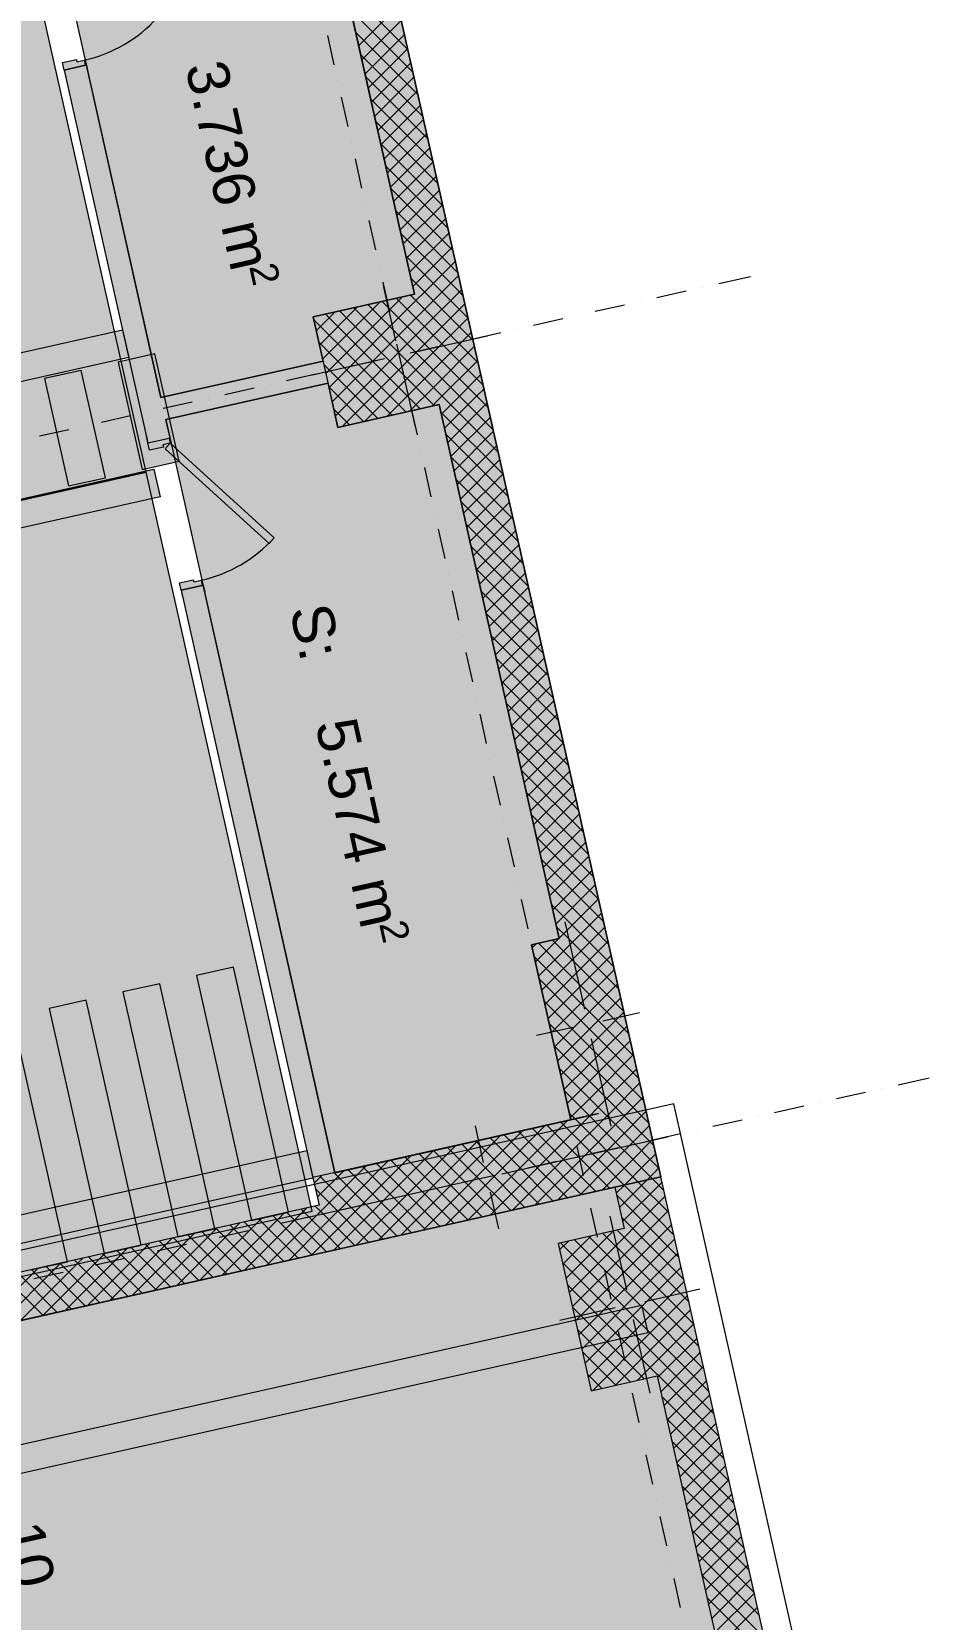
# Model space of a CAD drawing. Header units: centimetres. Extents: x -6559 to 4488, y -7535 to 372.
# Drawn here: x 1735 to 2212, y -3054 to -2217 of the extents above; entities that cross this region are included whole.
import ezdxf

# ---------------------------------------------------------------- set-up
doc = ezdxf.new("R2010")
doc.units = ezdxf.units.CM
for name, color, linetype, true_color in [('PDF_ - Vijat_Shtigjet', 7, 'Continuous', 0x7f7f7f), ('PDF_065 Möbel Einrichtung', 7, 'Continuous', 0x7f7f7f), ('PDF_A - Akset', 7, 'Continuous', 0xfd4435), ('PDF_A - Fill Zone', 7, 'Continuous', 0x999999), ('PDF_A - Pllaka Perdhes', 7, 'Continuous', 0x7f7f7f), ('PDF_A - Sutereni Polyline', 7, 'Continuous', 0x029e21), ('PDF_A4 - Pllaka Suterenit', 7, 'Continuous', 0x7f7f7f)]:
    doc.layers.add(name, color=color, linetype=linetype, true_color=true_color)
for name, color, linetype in [('PDF_- DEPO', 7, 'Continuous'), ('PDF_- GARAZHE', 7, 'Continuous'), ('PDF_A - Muret', 7, 'Continuous'), ('PDF_A - Shtyllat', 7, 'Continuous')]:
    doc.layers.add(name, color=color, linetype=linetype)
doc.styles.add('PDF Arial', font='')
doc.styles.get('PDF Arial').set_extended_font_data('Arial')

msp = doc.modelspace()

# ---------------------------------------------------------------- hatches: boundary and pattern name
at = {"layer": 'PDF_- DEPO', "true_color": 0xcae6ff, "transparency": 33554559}
for points in [[(1803.03, -2410.23), (1744.12, -2147.66), (1882.92, -2116.51), (1936.61, -2355.78), (1883.22, -2367.76), (1888.45, -2391.06)], [(1894.73, -2818.87), (1805.65, -2421.87), (1891.07, -2402.7), (1896.29, -2426), (1949.68, -2414.02), (2012.85, -2695.51), (1998.28, -2698.78), (2018.97, -2790.99)]]:
    msp.add_hatch(color=254, dxfattribs=at).paths.add_polyline_path(points)
at = {"layer": 'PDF_A - Fill Zone', "true_color": 0xfafafa, "transparency": 33554559}
msp.add_hatch(color=7, dxfattribs=at).paths.add_polyline_path([(-1651.79, -6859.15), (-1993.58, -5313.36), (413.87, -4764.14), (398.85, -4698.51), (555.28, -4663.4), (229.21, -3233.37), (2066.52, -2821.11), (2844.67, -6289.01), (855.87, -6735.03), (762.05, -6316.99)])
at = {"layer": 'PDF_A - Muret', "true_color": 0xffffff, "transparency": 33554559}
for points in [[(1751.2, -2233.76), (1758.49, -2232.12), (1758.74, -2233.28), (1762.62, -2232.41), (1763.24, -2235.13), (1752.08, -2237.63)], [(1796.18, -2434.19), (1807.34, -2431.69), (1807.95, -2434.41), (1804.06, -2435.28), (1804.33, -2436.44), (1797.05, -2438.08)], [(1812.73, -2507.96), (1820.01, -2506.33), (1820.27, -2507.49), (1824.16, -2506.62), (1824.76, -2509.34), (1813.6, -2511.85)]]:
    msp.add_hatch(color=7, dxfattribs=at).paths.add_polyline_path(points)
at = {"layer": 'PDF_A - Muret', "transparency": 33554559}
msp.add_hatch(color=256, dxfattribs=at).paths.add_polyline_path([(2066.52, -2821.11), (2839.22, -6264.75), (2814.95, -6270.19), (2729.24, -5888.21), (2752.75, -5882.94), (2735.32, -5805.28), (2711.82, -5810.56), (2585.54, -5247.81), (2609.03, -5242.55), (2600.31, -5203.72), (2576.84, -5208.99), (2431.17, -4559.79), (2454.63, -4554.53), (2441.57, -4496.29), (2418.1, -4501.56), (2335.49, -4133.41), (2358.96, -4128.14), (2341.54, -4050.48), (2318.06, -4055.76), (2210.49, -3576.35), (2233.96, -3571.09), (2216.53, -3493.43), (2193.07, -3498.69), (2064.56, -2925.98), (2088.02, -2920.72), (2070.59, -2843.06), (2047.13, -2848.33), (2042.25, -2826.55)])

# ---------------------------------------------------------------- linework, layer by layer
at = {"layer": 'PDF_ - Vijat_Shtigjet', "lineweight": 0}
for points in [[(1799.86, -2387.23), (1780.44, -2391.59)], [(1780.44, -2391.59), (1793.13, -2448.18)], [(1812.55, -2443.82), (1799.86, -2387.23)], [(1761.03, -2395.94), (1741.62, -2400.29)], [(1741.62, -2400.29), (1754.31, -2456.88)], [(1773.72, -2452.54), (1761.03, -2395.94)], [(1793.13, -2448.18), (1812.55, -2443.82)], [(1754.31, -2456.88), (1773.72, -2452.54)], [(1841.25, -2710.55), (1821.84, -2714.91)], [(1870.21, -2839.67), (1841.25, -2710.55)], [(1802.43, -2719.27), (1783.02, -2723.62)], [(1831.39, -2848.38), (1802.43, -2719.27)], [(1821.84, -2714.91), (1850.8, -2844.03)], [(1783.02, -2723.62), (1811.98, -2852.74)], [(1763.6, -2727.97), (1744.19, -2732.33)], [(1744.19, -2732.33), (1773.14, -2861.44)], [(1792.55, -2857.1), (1763.6, -2727.97)], [(1753.73, -2865.8), (1724.78, -2736.69)], [(1850.8, -2844.03), (1870.21, -2839.67)], [(1811.98, -2852.74), (1831.39, -2848.38)], [(1773.14, -2861.44), (1792.55, -2857.1)], [(1734.32, -2870.16), (1753.73, -2865.8)]]:
    msp.add_lwpolyline(points, dxfattribs=at)
at = {"layer": 'PDF_ - Vijat_Shtigjet', "color": 7, "true_color": 0xffffff, "transparency": 33554559}
for points in [[(1812.55, -2443.82), (1793.13, -2448.18), (1799.86, -2387.23), (1780.44, -2391.59)], [(1773.72, -2452.54), (1754.31, -2456.88), (1761.03, -2395.94), (1741.62, -2400.29)], [(1870.21, -2839.67), (1850.8, -2844.03), (1841.25, -2710.55), (1821.84, -2714.91)], [(1831.39, -2848.38), (1811.98, -2852.74), (1802.43, -2719.27), (1783.02, -2723.62)], [(1792.55, -2857.1), (1773.14, -2861.44), (1763.6, -2727.97), (1744.19, -2732.33)], [(1753.73, -2865.8), (1734.32, -2870.16), (1724.78, -2736.69), (1705.36, -2741.04)]]:
    msp.add_solid(points, dxfattribs=at)
at = {"layer": 'PDF_- DEPO', "lineweight": 0}
for points in [[(1936.61, -2355.78), (1882.92, -2116.51)], [(1744.12, -2147.66), (1803.03, -2410.23)], [(1883.22, -2367.76), (1936.61, -2355.78)], [(1888.45, -2391.06), (1883.22, -2367.76)], [(1803.03, -2410.23), (1888.45, -2391.06)], [(1891.07, -2402.7), (1805.65, -2421.87)], [(1896.29, -2426), (1891.07, -2402.7)], [(1949.68, -2414.02), (1896.29, -2426)], [(2012.85, -2695.51), (1949.68, -2414.02)], [(1805.65, -2421.87), (1894.73, -2818.87)], [(1998.28, -2698.78), (2012.85, -2695.51)], [(2018.97, -2790.99), (1998.28, -2698.78)], [(1894.73, -2818.87), (2018.97, -2790.99)]]:
    msp.add_lwpolyline(points, dxfattribs=at)
at = {"layer": 'PDF_- GARAZHE', "lineweight": 0}
for points in [[(1795.28, -2449.57), (1726.8, -2144.41)], [(1309.95, -2558.48), (1795.28, -2449.57)], [(1795.28, -2449.57), (1309.95, -2558.48)], [(1882.71, -2839.2), (1795.28, -2449.57)], [(1397.38, -2948.1), (1882.71, -2839.2)]]:
    msp.add_lwpolyline(points, dxfattribs=at)
at = {"layer": 'PDF_- GARAZHE', "color": 254, "true_color": 0xcae6ff, "transparency": 33554559}
for points in [[(1309.95, -2558.48), (1241.47, -2253.32), (1795.28, -2449.57), (1726.8, -2144.41)], [(1397.38, -2948.1), (1309.95, -2558.48), (1882.71, -2839.2), (1795.28, -2449.57)]]:
    msp.add_solid(points, dxfattribs=at)
at = {"layer": 'PDF_- GARAZHE', "color": 104, "true_color": 0x029e21, "transparency": 33554559}
msp.add_solid([(1524.1, -3327.65), (1457.16, -3029.35), (2124.46, -3192.93), (2057.52, -2894.63)], dxfattribs=at)
at = {"layer": 'PDF_065 Möbel Einrichtung', "lineweight": 0}
for points in [[(1293.27, -2484.42), (1782.81, -2374.57)], [(1782.81, -2374.57), (1786.08, -2389.13)], [(1786.08, -2389.13), (1296.53, -2498.99)], [(1309.36, -2557.96), (1799.28, -2448.02)], [(1799.28, -2448.02), (1802.55, -2462.57)], [(1802.55, -2462.57), (1312.63, -2572.51)], [(1389.94, -2917.08), (1879.87, -2807.13)], [(1879.87, -2807.13), (1883.14, -2821.69)], [(1883.14, -2821.69), (1393.21, -2931.63)], [(1425.31, -3030.32), (2056.23, -2888.74)], [(2056.23, -2888.74), (2059.5, -2903.31)], [(2059.5, -2903.31), (1428.58, -3044.89)]]:
    msp.add_lwpolyline(points, dxfattribs=at)
at = {"layer": 'PDF_065 Möbel Einrichtung', "color": 7, "true_color": 0xffffff, "transparency": 33554559}
for points in [[(1296.53, -2498.99), (1293.27, -2484.42), (1786.08, -2389.13), (1782.81, -2374.57)], [(1312.63, -2572.51), (1309.36, -2557.96), (1802.55, -2462.57), (1799.28, -2448.02)], [(1393.21, -2931.63), (1389.94, -2917.08), (1883.14, -2821.69), (1879.87, -2807.13)], [(1428.58, -3044.89), (1425.31, -3030.32), (2059.5, -2903.31), (2056.23, -2888.74)]]:
    msp.add_solid(points, dxfattribs=at)
at = {"layer": 'PDF_A - Akset', "lineweight": 0}
for points in [[(1890.73, -2219.42), (1894.18, -2234.83)], [(1896.1, -2243.39), (1896.1, -2243.39)], [(1898.02, -2251.96), (1901.48, -2267.36)], [(1903.4, -2275.92), (1903.4, -2275.92)], [(1905.32, -2284.49), (1908.78, -2299.89)], [(1910.7, -2308.45), (1910.7, -2308.45)], [(1912.62, -2317.01), (1916.08, -2332.42)], [(1918, -2340.98), (1918, -2340.98)], [(1919.92, -2349.54), (1923.38, -2364.96)], [(2113.62, -2346.65), (2096.91, -2350.4)], [(2055.82, -2359.62), (2055.82, -2359.62)], [(2079.79, -2354.24), (2064.38, -2357.7)], [(2088.36, -2352.32), (2088.36, -2352.32)], [(2023.29, -2366.92), (2023.29, -2366.92)], [(2047.27, -2361.54), (2031.85, -2364.99)], [(1925.3, -2373.52), (1925.3, -2373.52)], [(1982.2, -2376.14), (1966.79, -2379.6)], [(1990.76, -2374.22), (1990.76, -2374.22)], [(2014.73, -2368.84), (1999.32, -2372.3)], [(1927.21, -2382.07), (1930.67, -2397.49)], [(1949.67, -2383.44), (1934.26, -2386.89)], [(1958.23, -2381.51), (1958.23, -2381.51)], [(1917.14, -2390.74), (1901.73, -2394.2)], [(1925.7, -2388.82), (1925.7, -2388.82)], [(1884.61, -2398.03), (1869.2, -2401.49)], [(1893.16, -2396.12), (1893.16, -2396.12)], [(1852.07, -2405.34), (1836.67, -2408.8)], [(1860.64, -2403.41), (1860.64, -2403.41)], [(1932.6, -2406.05), (1932.6, -2406.05)], [(1795.58, -2418.01), (1795.58, -2418.01)], [(1819.54, -2412.64), (1804.14, -2416.09)], [(1828.11, -2410.72), (1828.11, -2410.72)], [(1934.52, -2414.61), (1937.98, -2430.01)], [(1763.05, -2425.32), (1763.05, -2425.32)], [(1787.02, -2419.93), (1771.61, -2423.39)], [(1754.49, -2427.24), (1739.07, -2430.7)], [(1939.9, -2438.58), (1939.9, -2438.58)], [(1941.82, -2447.14), (1945.28, -2462.54)], [(1947.19, -2471.11), (1947.19, -2471.11)], [(1949.12, -2479.67), (1952.57, -2495.07)], [(1954.5, -2503.63), (1954.5, -2503.63)], [(1956.42, -2512.2), (1959.88, -2527.61)], [(1961.79, -2536.16), (1961.79, -2536.16)], [(1963.71, -2544.73), (1967.17, -2560.14)], [(1969.09, -2568.7), (1969.09, -2568.7)], [(1971.02, -2577.25), (1974.48, -2592.67)], [(1976.4, -2601.23), (1976.4, -2601.23)], [(1978.31, -2609.79), (1981.77, -2625.2)], [(1983.69, -2633.76), (1983.69, -2633.76)], [(1985.61, -2642.32), (1989.07, -2657.73)], [(1991, -2666.29), (1991, -2666.29)], [(1992.92, -2674.85), (1996.37, -2690.26)], [(1998.29, -2698.82), (1998.29, -2698.82)], [(2000.21, -2707.38), (2003.67, -2722.79)], [(2005.59, -2731.36), (2005.59, -2731.36)], [(2007.52, -2739.91), (2010.97, -2755.32)], [(2012.89, -2763.88), (2012.89, -2763.88)], [(2207.78, -2769.02), (2191.48, -2772.67)], [(2014.81, -2772.45), (2018.27, -2787.85)], [(2174.36, -2776.52), (2158.94, -2779.98)], [(2182.92, -2774.6), (2182.92, -2774.6)], [(2141.83, -2783.82), (2126.41, -2787.27)], [(2150.39, -2781.9), (2150.39, -2781.9)], [(2109.3, -2791.12), (2093.89, -2794.57)], [(2117.85, -2789.19), (2117.85, -2789.19)], [(2020.19, -2796.41), (2020.19, -2796.41)], [(2076.76, -2798.42), (2061.36, -2801.88)], [(2085.32, -2796.5), (2085.32, -2796.5)], [(2020.27, -2811.09), (2020.27, -2811.09)], [(2022.11, -2804.98), (2025.57, -2820.38)], [(2044.23, -2805.71), (2028.83, -2809.17)], [(2052.79, -2803.79), (2052.79, -2803.79)], [(1987.74, -2818.4), (1987.74, -2818.4)], [(2011.7, -2813.02), (1996.3, -2816.48)], [(1946.65, -2827.61), (1931.23, -2831.07)], [(1955.2, -2825.69), (1955.2, -2825.69)], [(1979.17, -2820.31), (1963.76, -2823.77)], [(1914.11, -2834.91), (1898.7, -2838.37)], [(1922.67, -2833), (1922.67, -2833)], [(2027.5, -2828.94), (2027.5, -2828.94)], [(1881.58, -2842.21), (1866.17, -2845.67)], [(1890.14, -2840.29), (1890.14, -2840.29)], [(2029.41, -2837.5), (2032.87, -2852.91)], [(1849.05, -2849.52), (1833.65, -2852.97)], [(1857.61, -2847.59), (1857.61, -2847.59)], [(1816.52, -2856.81), (1801.11, -2860.27)], [(1825.08, -2854.89), (1825.08, -2854.89)], [(2034.79, -2861.47), (2034.79, -2861.47)], [(1760.02, -2869.49), (1760.02, -2869.49)], [(1783.99, -2864.11), (1768.58, -2867.57)], [(1792.55, -2862.19), (1792.55, -2862.19)], [(2036.71, -2870.03), (2040.17, -2885.45)], [(1751.46, -2871.41), (1736.05, -2874.87)], [(2042.09, -2894), (2042.09, -2894)], [(2044.02, -2902.56), (2047.46, -2917.98)], [(2049.39, -2926.54), (2049.39, -2926.54)], [(2051.31, -2935.1), (2054.77, -2950.5)], [(2056.69, -2959.07), (2056.69, -2959.07)], [(2058.61, -2967.63), (2062.07, -2983.03)], [(2063.98, -2991.6), (2063.98, -2991.6)], [(2065.91, -3000.16), (2069.37, -3015.56)], [(2071.29, -3024.12), (2071.29, -3024.12)], [(2073.21, -3032.69), (2076.67, -3048.1)]]:
    msp.add_lwpolyline(points, dxfattribs=at)
at = {"layer": 'PDF_A - Muret', "lineweight": 0}
for points in [[(1826.62, -1865.6), (1936.61, -2355.78)], [(1960.88, -2350.34), (1850.89, -1860.16)], [(1933.18, -2226.9), (1900.32, -2194.03)], [(1935.82, -2238.69), (1902.97, -2205.83)], [(1907.22, -2224.78), (1928.04, -2203.96)], [(1908.89, -2232.24), (1929.71, -2211.42)], [(1938.47, -2250.48), (1905.61, -2217.62)], [(1910.57, -2239.71), (1931.38, -2218.9)], [(1941.12, -2262.27), (1908.26, -2229.41)], [(1912.25, -2247.18), (1933.07, -2226.36)], [(1913.92, -2254.65), (1934.74, -2233.83)], [(1752.08, -2237.63), (1763.24, -2235.13)], [(1752.08, -2237.63), (1752.88, -2241.22)], [(1752.08, -2237.63), (1796.18, -2434.19)], [(1763.24, -2235.13), (1763.72, -2235.02)], [(1763.72, -2235.02), (1764.52, -2238.61)], [(1803.03, -2410.23), (1763.72, -2235.02)], [(1943.76, -2274.06), (1910.9, -2241.2)], [(1915.6, -2262.12), (1936.41, -2241.31)], [(1917.27, -2269.59), (1938.09, -2248.77)], [(1946.41, -2285.85), (1913.55, -2252.99)], [(1918.95, -2277.06), (1939.77, -2256.24)], [(1949.06, -2297.64), (1916.2, -2264.78)], [(1920.63, -2284.52), (1941.44, -2263.7)], [(1922.3, -2291.99), (1943.12, -2271.18)], [(1951.7, -2309.43), (1918.84, -2276.57)], [(1923.97, -2299.46), (1944.79, -2278.65)], [(1954.35, -2321.22), (1921.49, -2288.36)], [(1925.65, -2306.93), (1946.47, -2286.11)], [(1956.99, -2333.01), (1924.12, -2300.15)], [(1927.33, -2314.4), (1948.15, -2293.59)], [(1929, -2321.87), (1949.82, -2301.05)], [(1930.67, -2329.34), (1951.49, -2308.52)], [(1959.64, -2344.8), (1926.77, -2311.94)], [(1932.36, -2336.8), (1953.18, -2315.98)], [(1956.92, -2351.23), (1929.42, -2323.73)], [(1934.03, -2344.27), (1954.85, -2323.46)], [(1935.7, -2351.75), (1956.52, -2330.93)], [(1949.45, -2352.9), (1932.06, -2335.52)], [(1942.02, -2354.57), (1958.2, -2338.39)], [(1941.98, -2354.58), (1934.71, -2347.31)], [(1953.82, -2351.92), (1959.88, -2345.87)], [(1888.45, -2391.06), (1803.03, -2410.23)], [(1805.65, -2421.87), (1891.07, -2402.7)], [(1952.47, -2426.43), (1969.27, -2409.63)], [(1975.51, -2415.55), (1969.53, -2409.56)], [(2037.11, -2690.07), (1973.95, -2408.58)], [(1949.68, -2414.02), (2012.85, -2695.51)], [(1983.45, -2450.91), (1950.59, -2418.05)], [(1950.79, -2418.96), (1957.48, -2412.28)], [(1954.14, -2433.9), (1974.96, -2413.08)], [(1980.8, -2439.12), (1954.59, -2412.92)], [(1978.15, -2427.33), (1962.07, -2411.25)], [(1807.83, -2431.57), (1805.65, -2421.87)], [(1955.81, -2441.36), (1976.63, -2420.55)], [(1796.18, -2434.19), (1795.37, -2430.6)], [(1796.18, -2434.19), (1807.34, -2431.69)], [(1807.83, -2431.57), (1807.02, -2427.98)], [(1807.34, -2431.69), (1807.83, -2431.57)], [(1986.09, -2462.7), (1953.23, -2429.84)], [(1957.49, -2448.84), (1978.31, -2428.02)], [(1988.74, -2474.49), (1955.88, -2441.63)], [(1959.17, -2456.31), (1979.99, -2435.49)], [(1960.84, -2463.77), (1981.66, -2442.95)], [(1962.52, -2471.24), (1983.34, -2450.43)], [(1991.38, -2486.28), (1958.52, -2453.42)], [(1964.2, -2478.71), (1985.01, -2457.89)], [(1994.03, -2498.07), (1961.17, -2465.21)], [(1965.87, -2486.18), (1986.69, -2465.36)], [(1967.55, -2493.65), (1988.36, -2472.84)], [(1996.68, -2509.86), (1963.81, -2477)], [(1969.22, -2501.12), (1990.04, -2480.3)], [(1999.32, -2521.66), (1966.45, -2488.79)], [(1970.9, -2508.59), (1991.72, -2487.77)], [(2001.97, -2533.44), (1969.1, -2500.58)], [(1972.58, -2516.05), (1993.39, -2495.23)], [(1813.6, -2511.85), (1824.76, -2509.34)], [(1824.76, -2509.34), (1825.25, -2509.23)], [(1825.25, -2509.23), (1826.06, -2512.82)], [(1894.73, -2818.87), (1825.25, -2509.23)], [(1974.25, -2523.52), (1995.07, -2502.71)], [(1975.92, -2530.99), (1996.74, -2510.17)], [(1813.6, -2511.85), (1814.41, -2515.44)], [(1813.6, -2511.85), (1883.08, -2821.49)], [(2004.61, -2545.24), (1971.75, -2512.37)], [(1977.61, -2538.46), (1998.42, -2517.64)], [(2007.25, -2557.02), (1974.39, -2524.16)], [(1979.28, -2545.93), (2000.1, -2525.12)], [(1980.95, -2553.4), (2001.77, -2532.58)], [(2009.9, -2568.82), (1977.04, -2535.96)], [(1982.63, -2560.87), (2003.44, -2540.05)], [(2012.54, -2580.6), (1979.68, -2547.74)], [(1984.31, -2568.33), (2005.13, -2547.51)], [(2015.19, -2592.39), (1982.33, -2559.53)], [(1985.98, -2575.8), (2006.8, -2554.99)], [(1987.66, -2583.27), (2008.47, -2562.45)], [(2017.84, -2604.18), (1984.98, -2571.32)], [(1989.33, -2590.74), (2010.15, -2569.92)], [(2020.48, -2615.97), (1987.62, -2583.11)], [(1991.01, -2598.21), (2011.83, -2577.4)], [(1992.69, -2605.68), (2013.5, -2584.86)], [(1994.36, -2613.15), (2015.18, -2592.33)], [(2023.13, -2627.77), (1990.27, -2594.9)], [(1996.03, -2620.61), (2016.85, -2599.79)], [(2025.78, -2639.55), (1992.92, -2606.69)], [(1997.72, -2628.08), (2018.53, -2607.27)], [(2028.42, -2651.35), (1995.56, -2618.48)], [(1999.39, -2635.56), (2020.21, -2614.74)], [(2001.06, -2643.02), (2021.88, -2622.2)], [(2031.07, -2663.13), (1998.21, -2630.27)], [(2002.74, -2650.49), (2023.55, -2629.68)], [(2033.71, -2674.93), (2000.85, -2642.06)], [(2004.42, -2657.96), (2025.24, -2637.14)], [(2006.09, -2665.43), (2026.91, -2644.61)], [(2007.77, -2672.89), (2028.58, -2652.07)], [(2036.36, -2686.71), (2003.5, -2653.85)], [(2009.44, -2680.37), (2030.26, -2659.55)], [(2031.77, -2691.27), (2006.14, -2665.65)], [(2011.12, -2687.84), (2031.94, -2667.02)], [(2024.3, -2692.94), (2008.78, -2677.43)], [(2012.8, -2695.3), (2033.61, -2674.48)], [(2024.3, -2692.94), (2035.29, -2681.96)], [(2016.82, -2694.62), (2011.43, -2689.23)], [(2036.1, -2690.29), (2036.96, -2689.42)], [(2042.25, -2826.55), (2047.13, -2848.33)], [(2042.97, -2829.74), (2047.27, -2825.43)], [(2044.64, -2837.21), (2059.07, -2822.78)], [(2046.31, -2844.68), (2067.13, -2823.86)], [(2065.76, -2844.15), (2047.09, -2825.46)], [(2070.75, -2839.99), (2054.55, -2823.79)], [(2068.1, -2828.2), (2062.03, -2822.12)], [(2844.67, -6289.01), (2066.52, -2821.11)], [(1886.35, -2836.05), (1566.03, -2907.92)], [(1887.05, -2839.18), (1884.37, -2836.49)], [(2058.29, -2845.82), (2043.18, -2830.7)], [(2053.16, -2846.97), (2068.8, -2831.32)], [(1823.27, -2875.68), (1856.13, -2842.82)], [(1835.05, -2873.05), (1867.91, -2840.18)], [(1846.85, -2870.4), (1879.71, -2837.53)], [(1867.84, -2865.69), (1847.02, -2844.87)], [(1875.3, -2864.01), (1854.49, -2843.19)], [(1858.63, -2867.76), (1887.08, -2839.31)], [(1882.78, -2862.34), (1861.96, -2841.52)], [(1890.24, -2860.66), (1869.42, -2839.84)], [(1889.7, -2850.97), (1876.89, -2838.17)], [(2050.83, -2847.49), (2045.82, -2842.49)], [(2064.95, -2844.33), (2070.49, -2838.8)], [(1776.1, -2886.27), (1808.97, -2853.41)], [(1787.89, -2883.62), (1820.75, -2850.76)], [(1799.69, -2880.98), (1832.55, -2848.12)], [(1830.5, -2874.07), (1809.68, -2853.25)], [(1811.47, -2878.33), (1844.33, -2845.47)], [(1837.96, -2872.39), (1817.14, -2851.58)], [(1845.43, -2870.71), (1824.61, -2849.89)], [(1852.9, -2869.04), (1832.09, -2848.22)], [(1860.37, -2867.36), (1839.55, -2846.55)], [(1870.43, -2865.11), (1888.76, -2846.78)], [(2071.47, -2846.95), (2072.16, -2846.26)], [(2073.4, -2851.77), (2072.3, -2850.68)], [(1571.48, -2932.19), (1891.79, -2860.31)], [(1740.74, -2894.21), (1773.6, -2861.35)], [(1752.52, -2891.56), (1785.39, -2858.7)], [(1764.32, -2888.92), (1797.18, -2856.06)], [(1793.15, -2882.44), (1772.33, -2861.63)], [(1800.62, -2880.77), (1779.8, -2859.95)], [(1808.09, -2879.1), (1787.27, -2858.28)], [(1815.56, -2877.41), (1794.74, -2856.6)], [(1823.02, -2875.74), (1802.21, -2854.92)], [(1882.21, -2862.46), (1890.43, -2854.24)], [(2073.14, -2854.43), (2073.83, -2853.73)], [(2074.81, -2861.9), (2075.51, -2861.21)], [(1705.36, -2902.15), (1738.22, -2869.29)], [(1717.16, -2899.5), (1750.02, -2866.64)], [(1728.94, -2896.85), (1761.81, -2863.99)], [(1755.81, -2890.82), (1734.99, -2870)], [(1763.28, -2889.15), (1742.46, -2868.33)], [(1770.74, -2887.47), (1749.93, -2866.66)], [(1778.22, -2885.8), (1757.4, -2864.98)], [(1785.68, -2884.12), (1764.86, -2863.3)], [(2076.04, -2863.57), (2074.95, -2862.47)], [(2076.5, -2869.36), (2077.19, -2868.67)], [(1740.87, -2894.18), (1720.05, -2873.36)], [(1748.34, -2892.5), (1727.52, -2871.69)], [(2078.69, -2875.35), (2077.59, -2874.27)], [(2078.17, -2876.83), (2078.86, -2876.14)], [(2079.84, -2884.3), (2080.54, -2883.6)], [(2081.33, -2887.15), (2080.24, -2886.05)], [(2081.52, -2891.77), (2082.21, -2891.08)], [(2083.98, -2898.93), (2082.88, -2897.85)], [(2083.2, -2899.24), (2083.89, -2898.55)], [(2084.87, -2906.71), (2085.57, -2906.01)], [(2086.63, -2910.73), (2085.53, -2909.63)], [(2086.55, -2914.18), (2087.24, -2913.49)], [(2064.56, -2925.98), (2193.07, -3498.69)], [(2064.75, -2926.83), (2065.9, -2925.68)], [(2097.2, -2957.89), (2065.17, -2925.84)], [(2066.42, -2934.3), (2077.7, -2923.03)], [(2068.1, -2941.77), (2088.91, -2920.95)], [(2069.78, -2949.24), (2090.6, -2928.42)], [(2094.56, -2946.09), (2072.63, -2924.17)], [(2091.91, -2934.31), (2080.1, -2922.49)], [(2089.26, -2922.51), (2087.56, -2920.81)], [(2099.85, -2969.68), (2066.99, -2936.81)], [(2071.45, -2956.7), (2092.27, -2935.88)], [(2073.13, -2964.18), (2093.94, -2943.36)], [(2102.49, -2981.46), (2069.63, -2948.61)], [(2074.8, -2971.65), (2095.62, -2950.83)], [(2105.14, -2993.26), (2072.28, -2960.39)], [(2076.48, -2979.11), (2097.3, -2958.29)], [(2078.16, -2986.58), (2098.97, -2965.77)], [(2107.79, -3005.04), (2074.93, -2972.18)], [(2079.83, -2994.05), (2100.65, -2973.23)], [(2110.43, -3016.84), (2077.57, -2983.98)], [(2081.51, -3001.52), (2102.32, -2980.7)], [(2083.19, -3008.98), (2104, -2988.17)], [(2084.86, -3016.46), (2105.68, -2995.64)], [(2113.08, -3028.62), (2080.22, -2995.76)], [(2086.53, -3023.93), (2107.35, -3003.11)], [(2115.73, -3040.42), (2082.87, -3007.56)], [(2088.21, -3031.39), (2109.02, -3010.57)], [(2118.37, -3052.2), (2085.5, -3019.34)], [(2089.89, -3038.86), (2110.71, -3018.05)], [(2091.56, -3046.33), (2112.38, -3025.51)], [(2121.02, -3064), (2088.15, -3031.14)], [(2093.24, -3053.8), (2114.05, -3032.98)], [(2123.66, -3075.79), (2090.8, -3042.92)], [(2094.92, -3061.27), (2115.73, -3040.46)], [(2096.59, -3068.74), (2117.41, -3047.92)]]:
    msp.add_lwpolyline(points, dxfattribs=at)
at = {"layer": 'PDF_A - Muret', "color": 8, "lineweight": 0, "true_color": 0x7f7f7f}
for points in [[(1751.2, -2233.76), (1758.49, -2232.12)], [(1752.08, -2237.63), (1751.2, -2233.76)], [(1758.49, -2232.12), (1758.74, -2233.28)], [(1758.74, -2233.28), (1762.62, -2232.41)], [(1762.62, -2232.41), (1763.24, -2235.13)], [(1763.24, -2235.13), (1752.08, -2237.63)], [(1752.08, -2237.63), (1763.24, -2235.13)], [(1752.08, -2237.63), (1763.24, -2235.13)], [(1752.08, -2237.63), (1752.88, -2241.22)], [(1752.08, -2237.63), (1752.88, -2241.22)], [(1763.24, -2235.13), (1763.72, -2235.02)], [(1763.24, -2235.13), (1763.72, -2235.02)], [(1763.72, -2235.02), (1764.52, -2238.61)], [(1763.72, -2235.02), (1764.52, -2238.61)], [(1796.18, -2434.19), (1795.37, -2430.6)], [(1796.18, -2434.19), (1795.37, -2430.6)], [(1796.18, -2434.19), (1807.34, -2431.69)], [(1796.18, -2434.19), (1807.34, -2431.69)], [(1796.18, -2434.19), (1807.34, -2431.69)], [(1797.05, -2438.08), (1796.18, -2434.19)], [(1807.95, -2434.41), (1804.06, -2435.28)], [(1807.95, -2434.41), (1805.27, -2437.35)], [(1807.83, -2431.57), (1807.02, -2427.98)], [(1807.83, -2431.57), (1807.02, -2427.98)], [(1807.34, -2431.69), (1807.83, -2431.57)], [(1807.34, -2431.69), (1807.83, -2431.57)], [(1807.34, -2431.69), (1807.95, -2434.41)], [(1862.65, -2484.27), (1807.95, -2434.41)], [(1804.33, -2436.44), (1797.05, -2438.08)], [(1804.06, -2435.28), (1804.33, -2436.44)], [(1805.27, -2437.35), (1859.97, -2487.21)], [(1859.97, -2487.21), (1862.65, -2484.27)], [(1812.73, -2507.96), (1820.01, -2506.33)], [(1813.6, -2511.85), (1812.73, -2507.96)], [(1824.76, -2509.34), (1813.6, -2511.85)], [(1813.6, -2511.85), (1824.76, -2509.34)], [(1813.6, -2511.85), (1824.76, -2509.34)], [(1820.01, -2506.33), (1820.27, -2507.49)], [(1820.27, -2507.49), (1824.16, -2506.62)], [(1824.16, -2506.62), (1824.76, -2509.34)], [(1824.76, -2509.34), (1825.25, -2509.23)], [(1824.76, -2509.34), (1825.25, -2509.23)], [(1825.25, -2509.23), (1826.06, -2512.82)], [(1825.25, -2509.23), (1826.06, -2512.82)], [(1813.6, -2511.85), (1814.41, -2515.44)], [(1813.6, -2511.85), (1814.41, -2515.44)]]:
    msp.add_lwpolyline(points, dxfattribs=at)
for centre, radius, start, end in [((1746.41, -2160.19), 74.03, 282.65482, 317.65061), ((1807.92, -2434.34), 74.08, 282.65934, 317.62562)]:
    msp.add_arc(centre, radius, start, end, dxfattribs=at)
at = {"layer": 'PDF_A - Muret', "transparency": 33554559}
for points in [[(1850.89, -1860.16), (1960.88, -2350.34), (1826.62, -1865.6), (1936.61, -2355.78)], [(1763.72, -2235.02), (1807.83, -2431.57), (1752.08, -2237.63), (1796.18, -2434.19)], [(1805.65, -2421.87), (1803.03, -2410.23), (1891.07, -2402.7), (1888.45, -2391.06)], [(1973.95, -2408.58), (2037.11, -2690.07), (1949.68, -2414.02), (2012.85, -2695.51)], [(1813.6, -2511.85), (1825.25, -2509.23), (1883.08, -2821.49), (1894.73, -2818.87)], [(1566.03, -2907.92), (1886.35, -2836.05), (1571.48, -2932.19), (1891.79, -2860.31)]]:
    msp.add_solid(points, dxfattribs=at)
at = {"layer": 'PDF_A - Muret', "color": 7, "true_color": 0xffffff, "transparency": 33554559}
msp.add_solid([(1862.65, -2484.27), (1859.97, -2487.21), (1807.95, -2434.41), (1805.27, -2437.35)], dxfattribs=at)
at = {"layer": 'PDF_A - Pllaka Perdhes', "lineweight": 0}
for points in [[(1756.14, -1437.91), (2066.52, -2821.11)], [(2066.52, -2821.11), (84.26, -3265.9)]]:
    msp.add_lwpolyline(points, dxfattribs=at)
at = {"layer": 'PDF_A - Shtyllat', "lineweight": 0}
for points in [[(1926.85, -2380.4), (1920.31, -2351.28)], [(1962.29, -2356.59), (1956.92, -2351.23)], [(1973.95, -2408.58), (1960.88, -2350.34)], [(1936.61, -2355.78), (1883.22, -2367.76)], [(1889.9, -2397.54), (1930.24, -2357.22)], [(1891.59, -2405.01), (1937.38, -2359.21)], [(1942.65, -2382.68), (1919.57, -2359.61)], [(1940, -2370.89), (1927.04, -2357.93)], [(1937.36, -2359.1), (1934.51, -2356.25)], [(1970.21, -2391.96), (1937.36, -2359.1)], [(1937.38, -2359.21), (1942.02, -2354.57)], [(1939.06, -2366.68), (1953.82, -2351.92)], [(1940.73, -2374.15), (1961.55, -2353.33)], [(1967.57, -2380.17), (1941.98, -2354.58)], [(1964.93, -2368.38), (1949.45, -2352.9)], [(1883.22, -2367.76), (1896.29, -2426)], [(1884.88, -2375.14), (1894.87, -2365.15)], [(1886.56, -2382.6), (1906.66, -2362.5)], [(1888.23, -2390.08), (1918.45, -2359.85)], [(1939.66, -2416.27), (1889.7, -2366.31)], [(1893.26, -2412.47), (1939.06, -2366.68)], [(1947.13, -2414.59), (1897.17, -2364.64)], [(1947.94, -2406.26), (1904.64, -2362.95)], [(1945.29, -2394.47), (1912.1, -2361.28)], [(1942.41, -2381.62), (1963.23, -2360.8)], [(1932.2, -2417.95), (1883.58, -2369.33)], [(1894.93, -2419.95), (1940.73, -2374.15)], [(1972.86, -2403.75), (1940, -2370.89)], [(1944.08, -2389.08), (1964.9, -2368.26)], [(1945.76, -2396.56), (1966.58, -2375.74)], [(1924.72, -2419.62), (1886.23, -2381.13)], [(1898.52, -2425.5), (1942.41, -2381.62)], [(1936.35, -2386.43), (1975.18, -2377.72)], [(1969.53, -2409.56), (1942.65, -2382.68)], [(1947.44, -2404.03), (1968.26, -2383.21)], [(1920.82, -2389.92), (1881.99, -2398.62)], [(1917.25, -2421.3), (1888.87, -2392.91)], [(1910.32, -2422.85), (1944.08, -2389.08)], [(1928.59, -2388.17), (1928.59, -2388.17)], [(1949.11, -2411.49), (1969.93, -2390.67)], [(1922.11, -2420.21), (1945.76, -2396.56)], [(1930.33, -2395.94), (1936.86, -2425.05)], [(1962.07, -2411.25), (1945.29, -2394.47)], [(1957.48, -2412.28), (1971.6, -2398.15)], [(1909.79, -2422.97), (1891.52, -2404.71)], [(1933.9, -2417.56), (1947.44, -2404.03)], [(1954.59, -2412.92), (1947.94, -2406.26)], [(1969.27, -2409.63), (1973.29, -2405.61)], [(1902.31, -2424.65), (1894.16, -2416.49)], [(1896.29, -2426), (1949.68, -2414.02)], [(1945.69, -2414.92), (1949.11, -2411.49)], [(2014.47, -2702.77), (2024.3, -2692.94)], [(2026.3, -2732.76), (2015.96, -2686.65)], [(2016.14, -2710.24), (2036.1, -2690.29)], [(2041.65, -2710.29), (2024.3, -2692.94)], [(2039.01, -2698.51), (2031.77, -2691.27)], [(2057.8, -2782.28), (2037.11, -2690.07)], [(2012.85, -2695.51), (1998.28, -2698.78)], [(1998.28, -2698.78), (2018.97, -2790.99)], [(1998.63, -2700.32), (2000.72, -2698.23)], [(2000.31, -2707.8), (2012.51, -2695.59)], [(2016.72, -2712.8), (2001.89, -2697.97)], [(2001.98, -2715.26), (2014.47, -2702.77)], [(2014.08, -2701.01), (2009.36, -2696.29)], [(2046.94, -2733.88), (2014.08, -2701.01)], [(2044.3, -2722.08), (2016.82, -2694.62)], [(2017.83, -2717.71), (2038.64, -2696.89)], [(2019.37, -2724.59), (1999.65, -2704.87)], [(2003.66, -2722.73), (2016.14, -2710.24)], [(2019.5, -2725.17), (2040.32, -2704.36)], [(2022.01, -2736.38), (2002.3, -2716.67)], [(2005.33, -2730.2), (2017.83, -2717.71)], [(2049.58, -2745.66), (2016.72, -2712.8)], [(2021.17, -2732.65), (2041.99, -2711.83)], [(2022.85, -2740.12), (2043.67, -2719.3)], [(2007.01, -2737.67), (2019.5, -2725.17)], [(2052.23, -2757.46), (2019.37, -2724.59)], [(2024.53, -2747.58), (2045.35, -2726.76)], [(2024.66, -2748.17), (2004.95, -2728.45)], [(2008.69, -2745.13), (2021.17, -2732.65)], [(2026.2, -2755.05), (2047.02, -2734.24)], [(2035.81, -2738.78), (2055.22, -2734.44)], [(2020.28, -2742.27), (2000.86, -2746.63)], [(2027.31, -2759.96), (2007.59, -2740.25)], [(2010.36, -2752.6), (2022.85, -2740.12)], [(2054.87, -2769.24), (2022.01, -2736.38)], [(2027.88, -2762.52), (2048.69, -2741.7)], [(2028.04, -2740.53), (2028.04, -2740.53)], [(2029.95, -2771.76), (2010.23, -2752.03)], [(2012.03, -2760.08), (2024.53, -2747.58)], [(2057.52, -2781.04), (2024.66, -2748.17)], [(2029.56, -2769.99), (2050.37, -2749.17)], [(2029.78, -2748.3), (2040.13, -2794.4)], [(2013.72, -2767.54), (2026.2, -2755.05)], [(2051.12, -2783.78), (2027.31, -2759.96)], [(2031.23, -2777.46), (2052.05, -2756.65)], [(2032.6, -2783.54), (2012.87, -2763.83)], [(2015.39, -2775.01), (2027.88, -2762.52)], [(2032.91, -2784.93), (2053.72, -2764.11)], [(2028.71, -2788.81), (2015.52, -2775.61)], [(2017.06, -2782.48), (2029.56, -2769.99)], [(2018.74, -2789.95), (2031.23, -2777.46)], [(2043.66, -2785.46), (2029.95, -2771.76)], [(2040.9, -2786.07), (2055.4, -2771.58)], [(2029.12, -2788.72), (2032.91, -2784.93)], [(2036.18, -2787.13), (2032.6, -2783.54)], [(2034.58, -2792.4), (2040.9, -2786.07)], [(2036.26, -2799.86), (2052.7, -2783.43)], [(2056.14, -2797.94), (2043.66, -2785.46)], [(2060.17, -2792.82), (2051.12, -2783.78)], [(2052.7, -2783.43), (2057.08, -2779.04)], [(2061.07, -2796.84), (2057.8, -2782.28)], [(2033.53, -2787.73), (1883.08, -2821.49)], [(1973.06, -2813.53), (1968.7, -2794.12)], [(1985.82, -2813.73), (2005.53, -2794.01)], [(1997.61, -2811.08), (2017.33, -2791.37)], [(2018.8, -2806.33), (2006.31, -2793.83)], [(2009.4, -2808.43), (2029.12, -2788.72)], [(2026.27, -2804.64), (2013.78, -2792.16)], [(2021.25, -2790.49), (2018.17, -2787.41)], [(2018.97, -2790.99), (2033.53, -2787.73)], [(2021.19, -2805.79), (2034.58, -2792.4)], [(2033.74, -2802.97), (2021.25, -2790.49)], [(2035.24, -2795.34), (2028.71, -2788.81)], [(2048.67, -2799.63), (2036.18, -2787.13)], [(2044.77, -2800.5), (2058.75, -2786.52)], [(2056.56, -2797.85), (2060.43, -2793.98)], [(1950.44, -2821.67), (1970.17, -2801.94)], [(1962.24, -2819.02), (1981.95, -2799.3)], [(1981.46, -2814.7), (1968.97, -2802.22)], [(1974.02, -2816.37), (1993.75, -2796.65)], [(1988.93, -2813.03), (1976.43, -2800.53)], [(1982.57, -2819.56), (2069.92, -2799.95)], [(1996.39, -2811.35), (1983.9, -2798.86)], [(2003.86, -2809.67), (1991.38, -2797.19)], [(2011.33, -2808), (1998.84, -2795.52)], [(2000.12, -2836), (2032.98, -2803.14)], [(2032.98, -2803.14), (2036.26, -2799.86)], [(2037.89, -2807.12), (2033.74, -2802.97)], [(2041.21, -2801.3), (2035.24, -2795.34)], [(2040.58, -2804.68), (2044.77, -2800.5)], [(2051.52, -2811.61), (2041.21, -2801.3)], [(2046.18, -2808.23), (2056.56, -2797.85)], [(2065.46, -2816.4), (2048.67, -2799.63)], [(2051.78, -2811.77), (2062.1, -2801.45)], [(2062.81, -2804.62), (2056.14, -2797.94)], [(2066.52, -2821.11), (2061.07, -2796.84)], [(1915.08, -2829.6), (1934.79, -2809.88)], [(1926.87, -2826.96), (1946.59, -2807.23)], [(1944.11, -2823.08), (1931.62, -2810.59)], [(1938.66, -2824.31), (1958.37, -2804.59)], [(1951.58, -2821.41), (1939.09, -2808.92)], [(1959.05, -2819.73), (1946.56, -2807.24)], [(1966.52, -2818.05), (1954.03, -2805.56)], [(1973.99, -2816.38), (1961.5, -2803.89)], [(1964.74, -2843.94), (1997.61, -2811.08)], [(1976.54, -2841.29), (2009.4, -2808.43)], [(1988.32, -2838.65), (2021.19, -2805.79)], [(2017.21, -2832.17), (1996.39, -2811.35)], [(2024.68, -2830.49), (2003.86, -2809.67)], [(2032.15, -2828.82), (2011.33, -2808)], [(2011.91, -2833.36), (2037.94, -2807.33)], [(2039.62, -2827.15), (2018.8, -2806.33)], [(2040.54, -2818.92), (2026.27, -2804.64)], [(2054.55, -2823.79), (2037.89, -2807.12)], [(2037.94, -2807.33), (2040.58, -2804.68)], [(2039.61, -2814.8), (2046.18, -2808.23)], [(2062.03, -2822.12), (2051.52, -2811.61)], [(2057.38, -2815.32), (2063.78, -2808.93)], [(1885.41, -2831.83), (1899.42, -2817.82)], [(1891.5, -2834.89), (1911.22, -2815.17)], [(1906.77, -2831.47), (1894.28, -2818.97)], [(1914.24, -2829.78), (1901.75, -2817.3)], [(1903.29, -2832.24), (1923.01, -2812.53)], [(1921.71, -2828.11), (1909.22, -2815.62)], [(1929.18, -2826.44), (1916.69, -2813.94)], [(1936.65, -2824.76), (1924.15, -2812.27)], [(1929.38, -2851.88), (1962.24, -2819.02)], [(1941.16, -2849.23), (1974.02, -2816.37)], [(1952.96, -2846.59), (1985.82, -2813.73)], [(1979.86, -2840.55), (1959.05, -2819.73)], [(1987.34, -2838.87), (1966.52, -2818.05)], [(1994.81, -2837.2), (1973.99, -2816.38)], [(2002.27, -2835.52), (1981.46, -2814.7)], [(2009.75, -2833.85), (1988.93, -2813.03)], [(2023.7, -2830.72), (2039.61, -2814.8)], [(2047.09, -2825.46), (2040.54, -2818.92)], [(2041.28, -2822.27), (2051.78, -2811.77)], [(2047.27, -2825.43), (2057.38, -2815.32)], [(2059.07, -2822.78), (2062.98, -2818.87)], [(2062.98, -2818.87), (2065.46, -2816.39)], [(1967.03, -2823.04), (1879.67, -2842.65)], [(1883.08, -2821.49), (1886.35, -2836.05)], [(1883.73, -2824.37), (1887.64, -2820.46)], [(1891.83, -2834.81), (1884.4, -2827.39)], [(1899.3, -2833.14), (1886.81, -2820.64)], [(1891.79, -2860.31), (2042.25, -2826.55)], [(1894.01, -2859.82), (1926.87, -2826.96)], [(1905.8, -2857.17), (1938.66, -2824.31)], [(1917.58, -2854.52), (1950.44, -2821.67)], [(1942.53, -2848.93), (1921.71, -2828.11)], [(1949.99, -2847.26), (1929.18, -2826.44)], [(1957.47, -2845.58), (1936.65, -2824.76)], [(1964.93, -2843.9), (1944.11, -2823.08)], [(1972.4, -2842.23), (1951.58, -2821.41)], [(1974.8, -2821.3), (1974.8, -2821.3)], [(2035.49, -2828.07), (2041.28, -2822.27)], [(1887.08, -2839.31), (1891.5, -2834.89)], [(1888.76, -2846.78), (1903.29, -2832.24)], [(1890.43, -2854.24), (1915.08, -2829.6)], [(1912.65, -2855.63), (1891.83, -2834.81)], [(1920.12, -2853.96), (1899.3, -2833.14)], [(1927.58, -2852.28), (1906.77, -2831.47)], [(1935.06, -2850.6), (1914.24, -2829.78)], [(1976.54, -2829.07), (1980.89, -2848.48)], [(1905.19, -2857.31), (1887.05, -2839.18)], [(2048.44, -2880.66), (2039.73, -2841.83)], [(2049.67, -2859.61), (2064.95, -2844.33)], [(2072.3, -2850.68), (2065.76, -2844.15)], [(1897.71, -2858.99), (1889.7, -2850.97)], [(2047.13, -2848.33), (2012.35, -2856.13)], [(2014.8, -2867.05), (2029.58, -2852.27)], [(2016.48, -2874.51), (2041.37, -2849.62)], [(2018.15, -2881.98), (2047.99, -2852.14)], [(2053.76, -2877.87), (2028.42, -2852.52)], [(2051.11, -2866.07), (2035.89, -2850.85)], [(2048.47, -2854.28), (2043.36, -2849.18)], [(2047.99, -2852.14), (2053.16, -2846.97)], [(2077.59, -2874.27), (2050.83, -2847.49)], [(2051.34, -2867.08), (2071.47, -2846.95)], [(2074.95, -2862.47), (2058.29, -2845.82)], [(2012.35, -2856.13), (2029.78, -2933.79)], [(2013.12, -2859.57), (2017.79, -2854.91)], [(2059.05, -2901.45), (2013.48, -2855.88)], [(2019.83, -2889.45), (2049.67, -2859.61)], [(2056.4, -2889.65), (2020.95, -2854.2)], [(2080.24, -2886.05), (2048.47, -2854.28)], [(2053.02, -2874.55), (2073.14, -2854.43)], [(2061.7, -2913.23), (2014.6, -2866.13)], [(2021.5, -2896.92), (2051.34, -2867.08)], [(2082.88, -2897.85), (2051.11, -2866.07)], [(2054.69, -2882.02), (2074.81, -2861.9)], [(2056.37, -2889.49), (2076.5, -2869.36)], [(2064.34, -2925.03), (2017.24, -2877.92)], [(2023.18, -2904.39), (2053.02, -2874.55)], [(2085.53, -2909.63), (2053.76, -2877.87)], [(2058.05, -2896.96), (2078.17, -2876.83)], [(2024.86, -2911.85), (2054.69, -2882.02)], [(2057.95, -2886.68), (2087.07, -2880.15)], [(2059.72, -2904.42), (2079.84, -2884.3)], [(2042.42, -2890.16), (2013.3, -2896.7)], [(2057.69, -2927.52), (2019.89, -2889.72)], [(2026.53, -2919.33), (2056.37, -2889.49)], [(2050.19, -2888.42), (2050.19, -2888.42)], [(2087.56, -2920.81), (2056.4, -2889.65)], [(2061.39, -2911.89), (2081.52, -2891.77)], [(2050.22, -2929.19), (2022.53, -2901.5)], [(2028.21, -2926.79), (2058.05, -2896.96)], [(2051.92, -2896.19), (2060.64, -2935.02)], [(2080.1, -2922.49), (2059.05, -2901.45)], [(2063.08, -2919.36), (2083.2, -2899.24)], [(2030.53, -2933.62), (2059.72, -2904.42)], [(2042.32, -2930.97), (2061.39, -2911.89)], [(2065.9, -2925.68), (2084.87, -2906.71)], [(2042.76, -2930.87), (2025.18, -2913.3)], [(2054.12, -2928.32), (2063.08, -2919.36)], [(2072.63, -2924.17), (2061.7, -2913.23)], [(2077.7, -2923.03), (2086.55, -2914.18)], [(2035.29, -2932.55), (2027.83, -2925.08)], [(2029.78, -2933.79), (2064.56, -2925.98)], [(2065.17, -2925.84), (2064.34, -2925.03)]]:
    msp.add_lwpolyline(points, dxfattribs=at)
at = {"layer": 'PDF_A - Shtyllat', "color": 8, "true_color": 0x7f7f7f, "transparency": 33554559}
for points in [[(1936.61, -2355.78), (1960.88, -2350.34), (1949.68, -2414.02), (1973.95, -2408.58)], [(1883.22, -2367.76), (1936.61, -2355.78), (1896.29, -2426), (1949.68, -2414.02)], [(2037.11, -2690.07), (2057.8, -2782.28), (2012.85, -2695.51), (2033.53, -2787.73)], [(1998.28, -2698.78), (2012.85, -2695.51), (2018.97, -2790.99), (2033.53, -2787.73)], [(2033.53, -2787.73), (2057.8, -2782.28), (2036.8, -2802.28), (2061.07, -2796.84)], [(2033.53, -2787.73), (2036.8, -2802.28), (1883.08, -2821.49), (1886.35, -2836.05)], [(2036.8, -2802.28), (2042.25, -2826.55), (1886.35, -2836.05), (1891.79, -2860.31)], [(2036.8, -2802.28), (2061.07, -2796.84), (2066.52, -2821.11)], [(2066.52, -2821.11), (2042.25, -2826.55), (2036.8, -2802.28)], [(2070.59, -2843.06), (2088.02, -2920.72), (2047.13, -2848.33), (2064.56, -2925.98)], [(2012.35, -2856.13), (2047.13, -2848.33), (2029.78, -2933.79), (2064.56, -2925.98)]]:
    msp.add_solid(points, dxfattribs=at)
at = {"layer": 'PDF_A - Sutereni Polyline', "lineweight": 0}
for points in [[(2066.52, -2821.11), (1756.14, -1437.91)], [(84.26, -3265.9), (2066.52, -2821.11)]]:
    msp.add_lwpolyline(points, dxfattribs=at)
at = {"layer": 'PDF_A4 - Pllaka Suterenit', "lineweight": 0}
for points in [[(2073.28, -2782.56), (235.98, -3194.82)], [(2851.48, -6250.45), (2073.28, -2782.56)], [(2066.52, -2821.11), (921.14, -3078.12)], [(2844.72, -6289), (2066.52, -2821.11)]]:
    msp.add_lwpolyline(points, dxfattribs=at)

# ---------------------------------------------------------------- texts
at = {"layer": 'PDF_- DEPO', "attachment_point": 7, "rotation": 282.59998, "style": 'PDF Arial'}
for s, insert, char_height in [('\\W1.001257;3.736', (1815.46, -2235.79), 21.9732), ('\\W1.000269;m', (1834.69, -2319.7), 21.9732), ('\\W1.001521;2', (1849.46, -2341.15), 14.5023), ('\\W1.002323;S:', (1870.43, -2522.03), 21.9732), ('\\W1.000934;5.574', (1883.95, -2582.3), 21.9732), ('\\W1.000269;m', (1903.14, -2666.21), 21.9732), ('\\W1.001521;2', (1917.94, -2687.66), 14.5023)]:
    msp.add_mtext(s, dxfattribs=dict(at, insert=insert, char_height=char_height))
at = {"layer": 'PDF_- GARAZHE', "insert": (1718.63, -3005.86), "char_height": 21.9732, "attachment_point": 7, "rotation": 282.59998, "style": 'PDF Arial'}
msp.add_mtext('\\W1.002212;10', dxfattribs=at)

doc.saveas('drawing.dxf')
